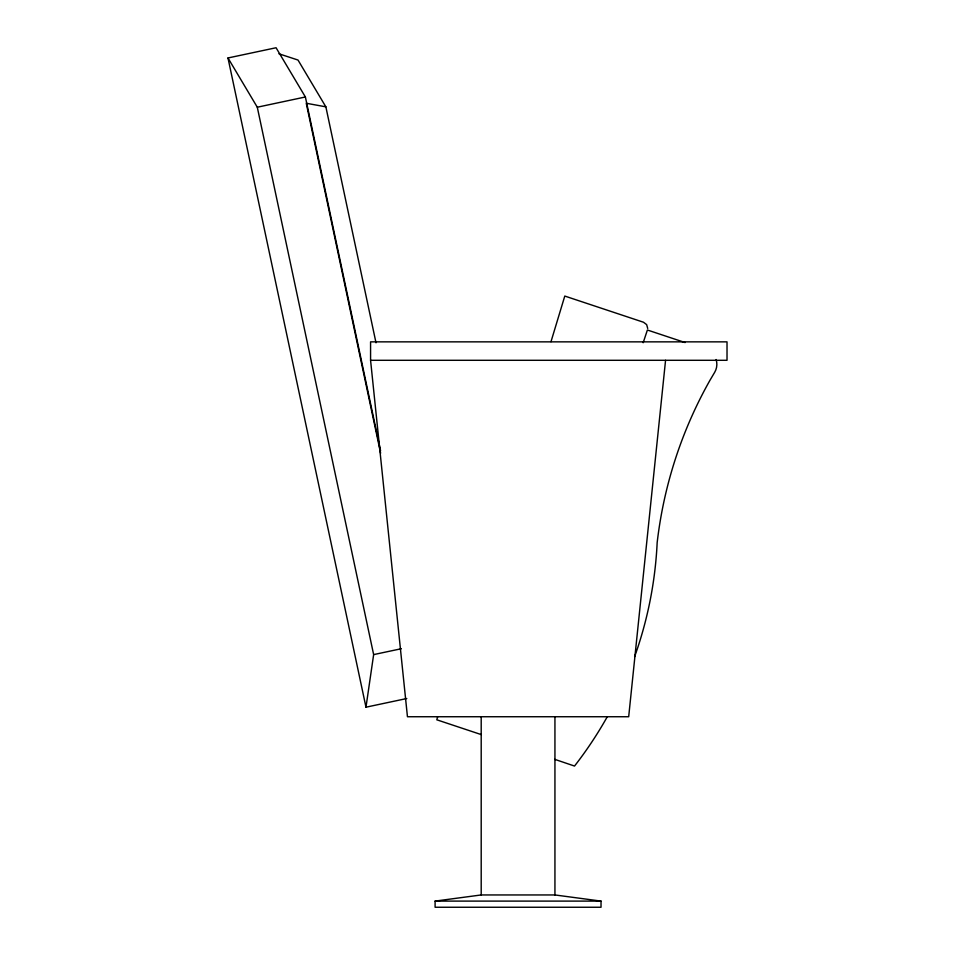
<?xml version="1.0" encoding="UTF-8"?>
<svg xmlns="http://www.w3.org/2000/svg" width="955" height="955" viewBox="0 0 955 955"><rect width="100%" height="100%" fill="white"/><g stroke="black" fill="none" stroke-linecap="round" stroke-linejoin="round"><path stroke-width="1.43" d="M665.563 360.298L628.688 716.739L407.451 716.739L370.576 360.298L370.576 341.854L727.018 341.854L727.018 360.298L370.576 360.298M380.579 450.76L305.385 96.98L276.067 47.75L227.982 57.969L257.289 107.211L373.644 654.605L365.98 707.189L406.782 698.523M437.641 716.942L436.781 719.795L481.344 734.622M550.987 341.711L564.787 296.062L643.503 322.241L646.654 324.628L647.705 328.436M643.169 342.738L647.395 330.012L685.105 342.558M257.289 107.211L305.385 96.98M373.644 654.605L401.339 648.72M435.098 901.102L481.201 894.954L554.939 894.954L601.029 901.102L601.029 907.25L435.098 907.25L435.098 901.102L601.029 901.102M376.007 342.797L325.858 106.829L306.245 103.259L380.627 453.171M278.956 53.802L298.008 60.046L325.858 106.829M554.783 759.356L574.528 766.053A393.794 393.794 0 0 0 607.177 716.918M227.982 57.969L365.98 707.189M554.939 716.739L554.939 894.954M481.201 716.739L481.201 894.954M634.609 656.706A393.794 393.794 0 0 0 657.159 542.679A430.681 430.681 0 0 1 709.959 380.293L714.674 372.319A15.662 15.662 0 0 0 716.095 359.522"/></g></svg>
